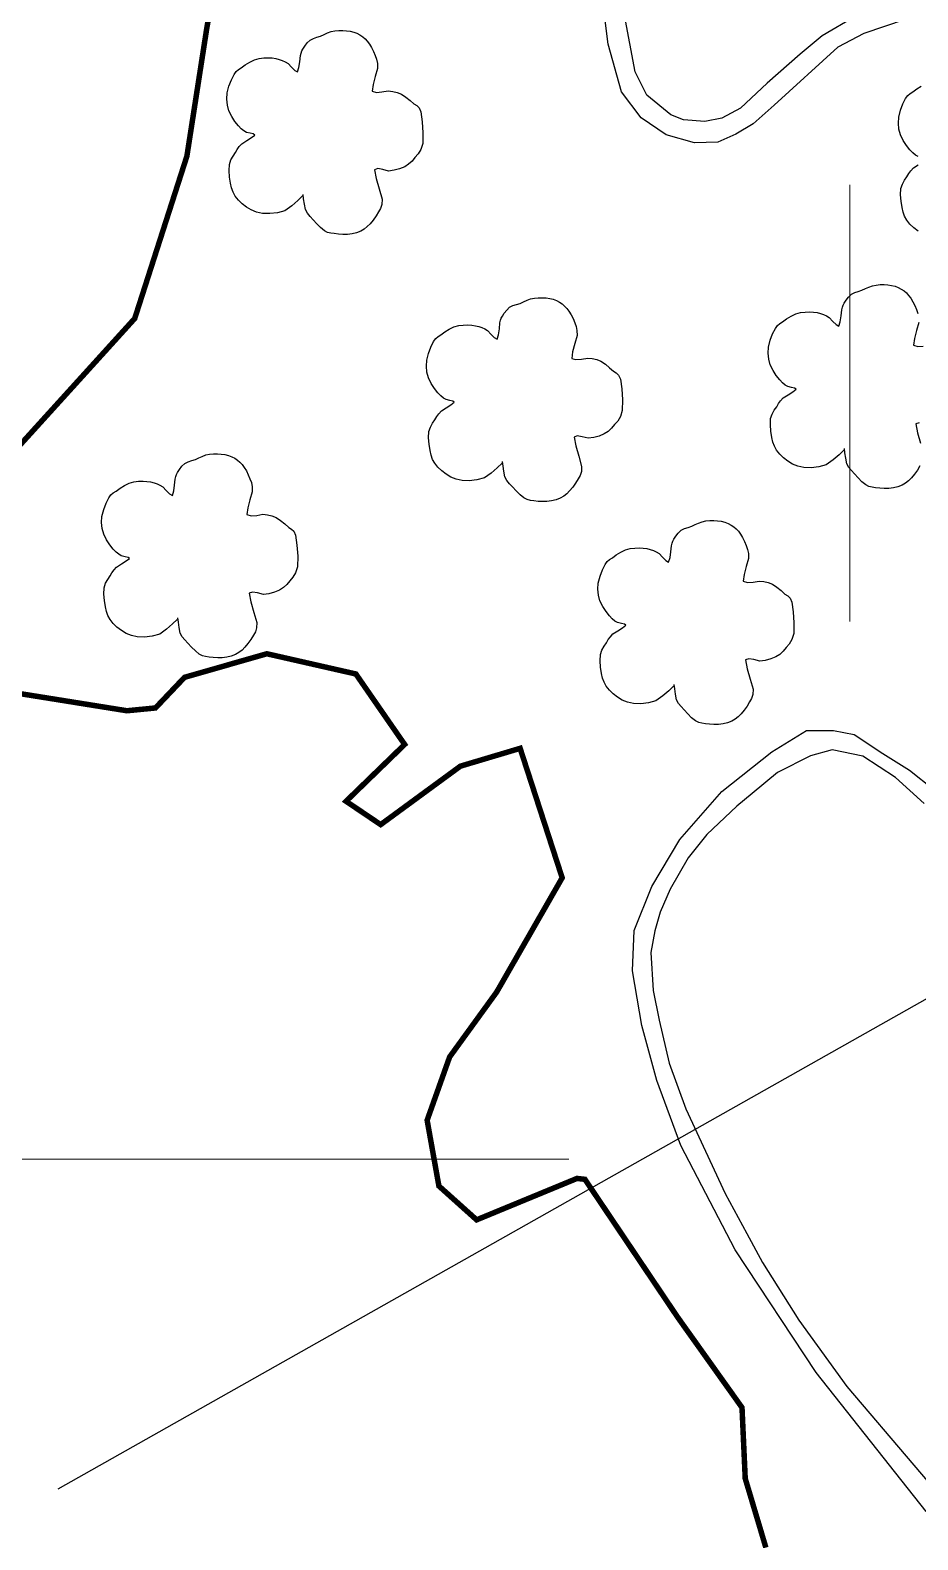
# Model space of a CAD drawing. Extents: x 731744 to 734894, y 7816585 to 7821040.
# Drawn here: x 732776.3 to 733018.6, y 7817396.1 to 7817808.2 of the extents above; entities that cross this region are included whole.
import ezdxf

# ---------------------------------------------------------------- set-up
doc = ezdxf.new("R2010")
doc.units = 0
doc.header["$MEASUREMENT"] = 0
doc.linetypes.add('CONTINUO', pattern=[0])
for name, color, linetype in [('0114000005', 1, 'CONTINUOUS'), ('0114000005010', 5, 'CONTINUOUS'), ('0114000005013', 5, 'CONTINUOUS'), ('CORREGO', 174, 'CONTINUO')]:
    doc.layers.add(name, color=color, linetype=linetype)
for name, color, linetype, lineweight in [('MALHA', 8, 'CONTINUOUS', 9), ('MATO', 3, 'CONTINUOUS', 25), ('REDE_ELETRICA', 6, 'CONTINUOUS', 25)]:
    doc.layers.add(name, color=color, linetype=linetype, lineweight=lineweight)
doc.linetypes.add('CERCA1', pattern='A,0.25,-0.1,[133,ltypeshp.shx,S=0.1,R=0,X=-0.1,Y=0],-0.1,1', length=1.45)

msp = doc.modelspace()

# ---------------------------------------------------------------- linework, layer by layer
at = {"layer": '0114000005', "linetype": 'Continuous'}
for points in [[(733015.15, 7817811.11), (733003.82, 7817807.33), (732996.73, 7817803.55), (732979.34, 7817787.76), (732973.61, 7817782.61), (732968.92, 7817779.87), (732964, 7817777.69), (732957.6, 7817777.47), (732949.93, 7817779.64), (732943.06, 7817784.33), (732937.69, 7817791.43), (732934.02, 7817804.36), (732931.85, 7817821.75)], [(733020.91, 7817403.88), (732990.87, 7817441.78), (732968.7, 7817475.32), (732953.9, 7817503.72), (732947.32, 7817521.52), (732943.24, 7817536.54), (732940.74, 7817551.49), (732941.17, 7817562.43), (732945.96, 7817574.44), (732953.61, 7817587.32), (732965.13, 7817600.4), (732978.71, 7817611.2), (732988.22, 7817617.07), (732995.59, 7817617.07), (733001.24, 7817615.99), (733009.04, 7817610.77), (733016.33, 7817606.2), (733022.98, 7817600.9)]]:
    msp.add_lwpolyline(points, dxfattribs=at)
at = {"layer": '0114000005010', "linetype": 'Continuous', "flags": 128}
msp.add_lwpolyline([(733001.45, 7817811.94), (732992.49, 7817806.69), (732986.44, 7817801.7), (732977.48, 7817793.75), (732970.16, 7817786.9), (732965.12, 7817784.2), (732960.45, 7817783.3), (732954.62, 7817783.77), (732951.12, 7817785.15), (732944.65, 7817790.46), (732941.46, 7817796.87), (732938.55, 7817812.36)], dxfattribs=at)
at = {"layer": '0114000005013', "linetype": 'Continuous', "flags": 128}
msp.add_lwpolyline([(733020.28, 7817597.1), (733012.49, 7817604.26), (733003.55, 7817610.05), (732995.19, 7817611.77), (732989.29, 7817610.11), (732980.29, 7817605.58), (732973.41, 7817599.85), (732969.17, 7817596.41), (732960.98, 7817588.62), (732955.88, 7817582.26), (732951.01, 7817573.72), (732948.26, 7817567.48), (732946.83, 7817562.32), (732945.68, 7817556.42), (732946.37, 7817546.11), (732947.98, 7817537.97), (732950.67, 7817526.22), (732955.25, 7817513.73), (732966.02, 7817490.7), (732971.87, 7817479.76), (732976.16, 7817471.79), (732986.08, 7817456.09), (732999.2, 7817437.99), (733035.75, 7817395.02)], dxfattribs=at)
at = {"layer": 'CORREGO', "color": 174, "linetype": 'CONTINUO', "const_width": 1.5}
for points in [[(732770.52, 7817691.71), (732789.76, 7817712.93), (732804.8, 7817729.52), (732819.04, 7817773.82), (732824.48, 7817808.81), (732834.6, 7817865.47)], [(732977.11, 7817394), (732971.47, 7817412.87), (732970.59, 7817432.23), (732953, 7817456.92), (732927.71, 7817494.53), (732925.53, 7817494.77), (732898.14, 7817483.47), (732887.84, 7817492.71), (732884.63, 7817510.66), (732890.77, 7817527.93), (732903.62, 7817545.66), (732921.5, 7817576.84), (732910.02, 7817612.18), (732893.71, 7817607.31), (732871.94, 7817591.36), (732862.5, 7817597.73), (732878.49, 7817613.24), (732875.17, 7817618.02), (732865.17, 7817632.48), (732840.86, 7817638), (732818.4, 7817631.56), (732810.46, 7817623.2), (732802.67, 7817622.44), (732770.26, 7817627.63)]]:
    msp.add_lwpolyline(points, dxfattribs=at)
at = {"layer": 'MALHA', "color": 8}
for points in [[(733000, 7817766.01), (733000, 7817646.76)], [(731894.06, 7817500), (732923.29, 7817500)]]:
    msp.add_lwpolyline(points, dxfattribs=at)
at = {"layer": 'MATO', "color": 94, "linetype": 'CONTINUO'}
for points in [[(732850.61, 7817762.96, -629.98), (732849.31, 7817761.7, -629.98), (732847.67, 7817760.27, -629.98), (732845.8, 7817758.93, -629.98), (732843.76, 7817758.37, -629.98), (732841.68, 7817758.15, -629.98), (732839.69, 7817758.22, -629.98), (732838.07, 7817758.57, -629.98), (732836.62, 7817759.15, -629.98), (732835.34, 7817759.92, -629.98), (732834.14, 7817760.82, -629.98), (732833.1, 7817761.84, -629.98), (732832.25, 7817762.95, -629.98), (732831.66, 7817764, -629.98), (732831.25, 7817765.14, -629.98), (732830.97, 7817766.43, -629.98), (732830.7, 7817768.13, -629.98), (732830.57, 7817769.89, -629.98), (732830.63, 7817771.56, -629.98), (732831.05, 7817772.8, -629.98), (732831.63, 7817773.87, -629.98), (732832.29, 7817774.81, -629.98), (732832.79, 7817775.66, -629.98), (732833.35, 7817776.45, -629.98), (732834.05, 7817777.2, -629.98), (732835.4, 7817778.08, -629.98), (732836.66, 7817778.9, -629.98), (732837.57, 7817779.59, -629.98), (732837.17, 7817779.88, -629.98), (732836.36, 7817780.08, -629.98), (732835.33, 7817780.3, -629.98), (732834.61, 7817780.73, -629.98), (732833.88, 7817781.33, -629.98), (732833.12, 7817782.13, -629.98), (732832.17, 7817783.31, -629.98), (732831.28, 7817784.69, -629.98), (732830.52, 7817786.22, -629.98), (732830.12, 7817787.78, -629.98), (732829.96, 7817789.42, -629.98), (732830.06, 7817791.09, -629.98), (732830.53, 7817792.93, -629.98), (732831.18, 7817794.66, -629.98), (732831.93, 7817796.16, -629.98), (732832.5, 7817796.95, -629.98), (732833.14, 7817797.51, -629.98), (732833.9, 7817797.98, -629.98), (732834.99, 7817798.77, -629.98), (732836.2, 7817799.53, -629.98), (732837.49, 7817800.17, -629.98), (732838.77, 7817800.49, -629.98), (732840.04, 7817800.65, -629.98), (732841.25, 7817800.68, -629.98), (732842.34, 7817800.63, -629.98), (732843.34, 7817800.48, -629.98), (732844.27, 7817800.25, -629.98), (732845.09, 7817799.98, -629.98), (732845.87, 7817799.62, -629.98), (732846.65, 7817799.15, -629.98), (732847.59, 7817798.11, -629.98), (732848.49, 7817797.24, -629.98), (732849.26, 7817796.82, -629.98), (732849.64, 7817798.01, -629.98), (732849.88, 7817799.61, -629.98), (732850.04, 7817801.27, -629.98), (732850.21, 7817801.99, -629.98), (732850.41, 7817802.54, -629.98), (732850.71, 7817803.05, -629.98), (732851.23, 7817803.9, -629.98), (732851.89, 7817804.75, -629.98), (732852.66, 7817805.52, -629.98), (732853.57, 7817805.95, -629.98), (732854.55, 7817806.28, -629.98), (732855.56, 7817806.58, -629.98), (732856.49, 7817807.04, -629.98), (732857.43, 7817807.47, -629.98), (732858.39, 7817807.84, -629.98), (732859.44, 7817808.03, -629.98), (732860.51, 7817808.13, -629.98), (732861.58, 7817808.13, -629.98), (732862.62, 7817808.08, -629.98), (732863.63, 7817807.93, -629.98), (732864.6, 7817807.7, -629.98), (732865.48, 7817807.36, -629.98), (732866.3, 7817806.92, -629.98), (732867.05, 7817806.41, -629.98), (732867.7, 7817805.85, -629.98), (732868.3, 7817805.2, -629.98), (732868.86, 7817804.44, -629.98), (732869.46, 7817803.49, -629.98), (732870, 7817802.43, -629.98), (732870.46, 7817801.3, -629.98), (732870.83, 7817800.29, -629.98), (732871.05, 7817799.15, -629.98), (732871.08, 7817797.8, -629.98), (732870.44, 7817795.58, -629.98), (732869.86, 7817793.39, -629.98), (732869.63, 7817791.57, -629.98), (732870.77, 7817791.25, -629.98), (732872.3, 7817791.36, -629.98), (732874, 7817791.63, -629.98), (732875.26, 7817791.49, -629.98), (732876.46, 7817791.21, -629.98), (732877.61, 7817790.77, -629.98), (732878.84, 7817789.95, -629.98), (732879.99, 7817789.02, -629.98), (732881.02, 7817788.07, -629.98), (732881.81, 7817787.63, -629.98), (732882.44, 7817787, -629.98), (732882.91, 7817785.91, -629.98), (732883.29, 7817783.21, -629.98), (732883.48, 7817780.21, -629.98), (732883.42, 7817777.33, -629.98), (732882.91, 7817775.69, -629.98), (732882.19, 7817774.45, -629.98), (732881.31, 7817773.48, -629.98), (732880.5, 7817772.48, -629.98), (732879.58, 7817771.63, -629.98), (732878.52, 7817770.92, -629.98), (732877.12, 7817770.37, -629.98), (732875.63, 7817769.98, -629.98), (732874.12, 7817769.75, -629.98), (732872.51, 7817770.18, -629.98), (732871.15, 7817770.42, -629.98), (732870.26, 7817770.09, -629.98), (732870.73, 7817767.71, -629.98), (732871.53, 7817764.87, -629.98), (732872.32, 7817762.07, -629.98), (732872.26, 7817760.64, -629.98), (732871.92, 7817759.56, -629.98), (732871.38, 7817758.66, -629.98), (732870.7, 7817757.5, -629.98), (732869.91, 7817756.4, -629.98), (732869.06, 7817755.4, -629.98), (732868.28, 7817754.59, -629.98), (732867.44, 7817753.91, -629.98), (732866.51, 7817753.36, -629.98), (732865.37, 7817752.94, -629.98), (732864.14, 7817752.65, -629.98), (732862.88, 7817752.47, -629.98), (732861.64, 7817752.45, -629.98), (732860.43, 7817752.53, -629.98), (732859.29, 7817752.69, -629.98), (732858.35, 7817752.8, -629.98), (732857.47, 7817753.03, -629.98), (732856.59, 7817753.46, -629.98), (732855.54, 7817754.34, -629.98), (732854.49, 7817755.38, -629.98), (732853.5, 7817756.49, -629.98), (732852.67, 7817757.35, -629.98), (732851.96, 7817758.24, -629.98), (732851.4, 7817759.23, -629.98), (732851.11, 7817760.73, -629.98), (732850.92, 7817762.18, -629.98), (732850.76, 7817763.38, -629.98)], [(733018.65, 7817773.71, -629.98), (733017.93, 7817774.14, -629.98), (733017.2, 7817774.73, -629.98), (733016.44, 7817775.54, -629.98), (733015.49, 7817776.72, -629.98), (733014.6, 7817778.1, -629.98), (733013.84, 7817779.63, -629.98), (733013.44, 7817781.19, -629.98), (733013.28, 7817782.82, -629.98), (733013.37, 7817784.5, -629.98), (733013.85, 7817786.34, -629.98), (733014.5, 7817788.07, -629.98), (733015.25, 7817789.57, -629.98), (733015.82, 7817790.36, -629.98), (733016.46, 7817790.92, -629.98), (733017.22, 7817791.39, -629.98), (733018.3, 7817792.18, -629.98), (733019.52, 7817792.94, -629.98)], [(733018.66, 7817753.32, -629.98), (733017.46, 7817754.23, -629.98), (733016.42, 7817755.25, -629.98), (733015.57, 7817756.36, -629.98), (733014.98, 7817757.41, -629.98), (733014.57, 7817758.55, -629.98), (733014.29, 7817759.84, -629.98), (733014.02, 7817761.54, -629.98), (733013.89, 7817763.3, -629.98), (733013.94, 7817764.97, -629.98), (733014.37, 7817766.21, -629.98), (733014.95, 7817767.28, -629.98), (733015.61, 7817768.22, -629.98), (733016.1, 7817769.07, -629.98), (733016.67, 7817769.86, -629.98), (733017.37, 7817770.61, -629.98), (733018.72, 7817771.49, -629.98)], [(732905.08, 7817690.03, -629.98), (732903.78, 7817688.77, -629.98), (732902.14, 7817687.34, -629.98), (732900.27, 7817686, -629.98), (732898.23, 7817685.44, -629.98), (732896.15, 7817685.21, -629.98), (732894.16, 7817685.29, -629.98), (732892.54, 7817685.64, -629.98), (732891.09, 7817686.22, -629.98), (732889.81, 7817686.98, -629.98), (732888.61, 7817687.89, -629.98), (732887.57, 7817688.91, -629.98), (732886.72, 7817690.02, -629.98), (732886.14, 7817691.07, -629.98), (732885.72, 7817692.21, -629.98), (732885.44, 7817693.5, -629.98), (732885.17, 7817695.2, -629.98), (732885.04, 7817696.96, -629.98), (732885.1, 7817698.63, -629.98), (732885.52, 7817699.87, -629.98), (732886.1, 7817700.94, -629.98), (732886.76, 7817701.88, -629.98), (732887.26, 7817702.73, -629.98), (732887.82, 7817703.52, -629.98), (732888.52, 7817704.27, -629.98), (732889.87, 7817705.15, -629.98), (732891.13, 7817705.97, -629.98), (732892.04, 7817706.66, -629.98), (732891.64, 7817706.95, -629.98), (732890.83, 7817707.15, -629.98), (732889.8, 7817707.37, -629.98), (732889.08, 7817707.8, -629.98), (732888.35, 7817708.39, -629.98), (732887.59, 7817709.2, -629.98), (732886.65, 7817710.38, -629.98), (732885.75, 7817711.76, -629.98), (732884.99, 7817713.29, -629.98), (732884.59, 7817714.85, -629.98), (732884.43, 7817716.48, -629.98), (732884.53, 7817718.16, -629.98), (732885, 7817720, -629.98), (732885.65, 7817721.73, -629.98), (732886.4, 7817723.23, -629.98), (732886.97, 7817724.02, -629.98), (732887.61, 7817724.58, -629.98), (732888.37, 7817725.05, -629.98), (732889.46, 7817725.84, -629.98), (732890.67, 7817726.6, -629.98), (732891.96, 7817727.24, -629.98), (732893.24, 7817727.56, -629.98), (732894.51, 7817727.72, -629.98), (732895.73, 7817727.75, -629.98), (732896.81, 7817727.69, -629.98), (732897.81, 7817727.55, -629.98), (732898.74, 7817727.32, -629.98), (732899.56, 7817727.05, -629.98), (732900.34, 7817726.69, -629.98), (732901.12, 7817726.22, -629.98), (732902.07, 7817725.18, -629.98), (732902.96, 7817724.3, -629.98), (732903.73, 7817723.89, -629.98), (732904.11, 7817725.08, -629.98), (732904.35, 7817726.68, -629.98), (732904.51, 7817728.34, -629.98), (732904.68, 7817729.06, -629.98), (732904.88, 7817729.61, -629.98), (732905.18, 7817730.12, -629.98), (732905.7, 7817730.97, -629.98), (732906.36, 7817731.82, -629.98), (732907.13, 7817732.59, -629.98), (732908.04, 7817733.02, -629.98), (732909.02, 7817733.35, -629.98), (732910.03, 7817733.65, -629.98), (732910.96, 7817734.11, -629.98), (732911.9, 7817734.54, -629.98), (732912.87, 7817734.91, -629.98), (732913.92, 7817735.1, -629.98), (732914.98, 7817735.2, -629.98), (732916.05, 7817735.2, -629.98), (732917.1, 7817735.14, -629.98), (732918.11, 7817735, -629.98), (732919.07, 7817734.77, -629.98), (732919.95, 7817734.43, -629.98), (732920.77, 7817733.99, -629.98), (732921.52, 7817733.48, -629.98), (732922.17, 7817732.92, -629.98), (732922.77, 7817732.27, -629.98), (732923.34, 7817731.51, -629.98), (732923.93, 7817730.55, -629.98), (732924.47, 7817729.5, -629.98), (732924.93, 7817728.37, -629.98), (732925.3, 7817727.36, -629.98), (732925.52, 7817726.22, -629.98), (732925.55, 7817724.87, -629.98), (732924.91, 7817722.65, -629.98), (732924.33, 7817720.46, -629.98), (732924.1, 7817718.64, -629.98), (732925.24, 7817718.32, -629.98), (732926.77, 7817718.43, -629.98), (732928.47, 7817718.7, -629.98), (732929.73, 7817718.56, -629.98), (732930.93, 7817718.28, -629.98), (732932.08, 7817717.83, -629.98), (732933.31, 7817717.02, -629.98), (732934.46, 7817716.09, -629.98), (732935.49, 7817715.14, -629.98), (732936.28, 7817714.7, -629.98), (732936.91, 7817714.07, -629.98), (732937.38, 7817712.98, -629.98), (732937.76, 7817710.28, -629.98), (732937.95, 7817707.28, -629.98), (732937.89, 7817704.39, -629.98), (732937.38, 7817702.76, -629.98), (732936.66, 7817701.52, -629.98), (732935.79, 7817700.55, -629.98), (732934.98, 7817699.55, -629.98), (732934.06, 7817698.7, -629.98), (732932.99, 7817697.99, -629.98), (732931.6, 7817697.44, -629.98), (732930.1, 7817697.05, -629.98), (732928.59, 7817696.82, -629.98), (732926.98, 7817697.25, -629.98), (732925.62, 7817697.49, -629.98), (732924.73, 7817697.16, -629.98), (732925.2, 7817694.77, -629.98), (732926, 7817691.94, -629.98), (732926.79, 7817689.14, -629.98), (732926.73, 7817687.71, -629.98), (732926.4, 7817686.63, -629.98), (732925.85, 7817685.73, -629.98), (732925.17, 7817684.57, -629.98), (732924.38, 7817683.47, -629.98), (732923.53, 7817682.46, -629.98), (732922.75, 7817681.66, -629.98), (732921.91, 7817680.98, -629.98), (732920.98, 7817680.43, -629.98), (732919.84, 7817680.01, -629.98), (732918.61, 7817679.71, -629.98), (732917.35, 7817679.54, -629.98), (732916.11, 7817679.52, -629.98), (732914.9, 7817679.6, -629.98), (732913.76, 7817679.76, -629.98), (732912.83, 7817679.87, -629.98), (732911.94, 7817680.1, -629.98), (732911.06, 7817680.52, -629.98), (732910.01, 7817681.41, -629.98), (732908.96, 7817682.45, -629.98), (732907.97, 7817683.56, -629.98), (732907.14, 7817684.42, -629.98), (732906.43, 7817685.31, -629.98), (732905.87, 7817686.3, -629.98), (732905.59, 7817687.8, -629.98), (732905.39, 7817689.25, -629.98), (732905.23, 7817690.45, -629.98)], [(732998.39, 7817693.59, -629.98), (732997.09, 7817692.33, -629.98), (732995.45, 7817690.9, -629.98), (732993.58, 7817689.56, -629.98), (732991.54, 7817689, -629.98), (732989.46, 7817688.77, -629.98), (732987.47, 7817688.85, -629.98), (732985.85, 7817689.2, -629.98), (732984.4, 7817689.78, -629.98), (732983.12, 7817690.54, -629.98), (732981.92, 7817691.45, -629.98), (732980.88, 7817692.47, -629.98), (732980.03, 7817693.58, -629.98), (732979.44, 7817694.63, -629.98), (732979.03, 7817695.77, -629.98), (732978.75, 7817697.06, -629.98), (732978.48, 7817698.76, -629.98), (732978.35, 7817700.52, -629.98), (732978.41, 7817702.19, -629.98), (732978.83, 7817703.43, -629.98), (732979.41, 7817704.5, -629.98), (732980.07, 7817705.43, -629.98), (732980.57, 7817706.29, -629.98), (732981.13, 7817707.08, -629.98), (732981.83, 7817707.83, -629.98), (732983.18, 7817708.71, -629.98), (732984.44, 7817709.53, -629.98), (732985.35, 7817710.22, -629.98), (732984.95, 7817710.51, -629.98), (732984.14, 7817710.71, -629.98), (732983.11, 7817710.93, -629.98), (732982.39, 7817711.36, -629.98), (732981.66, 7817711.95, -629.98), (732980.9, 7817712.76, -629.98), (732979.96, 7817713.94, -629.98), (732979.06, 7817715.32, -629.98), (732978.3, 7817716.85, -629.98), (732977.9, 7817718.41, -629.98), (732977.74, 7817720.04, -629.98), (732977.84, 7817721.72, -629.98), (732978.31, 7817723.56, -629.98), (732978.96, 7817725.29, -629.98), (732979.71, 7817726.79, -629.98), (732980.28, 7817727.58, -629.98), (732980.92, 7817728.14, -629.98), (732981.68, 7817728.61, -629.98), (732982.77, 7817729.4, -629.98), (732983.98, 7817730.16, -629.98), (732985.27, 7817730.8, -629.98), (732986.55, 7817731.12, -629.98), (732987.82, 7817731.28, -629.98), (732989.03, 7817731.31, -629.98), (732990.12, 7817731.25, -629.98), (732991.12, 7817731.11, -629.98), (732992.05, 7817730.88, -629.98), (732992.87, 7817730.61, -629.98), (732993.65, 7817730.25, -629.98), (732994.43, 7817729.78, -629.98), (732995.37, 7817728.74, -629.98), (732996.27, 7817727.86, -629.98), (732997.04, 7817727.44, -629.98), (732997.42, 7817728.64, -629.98), (732997.66, 7817730.24, -629.98), (732997.82, 7817731.9, -629.98), (732997.99, 7817732.62, -629.98), (732998.19, 7817733.17, -629.98), (732998.49, 7817733.68, -629.98), (732999.01, 7817734.53, -629.98), (732999.67, 7817735.38, -629.98), (733000.44, 7817736.15, -629.98), (733001.35, 7817736.58, -629.98), (733002.33, 7817736.91, -629.98), (733003.34, 7817737.21, -629.98), (733004.27, 7817737.67, -629.98), (733005.21, 7817738.1, -629.98), (733006.18, 7817738.47, -629.98), (733007.22, 7817738.66, -629.98), (733008.29, 7817738.76, -629.98), (733009.36, 7817738.76, -629.98), (733010.41, 7817738.7, -629.98), (733011.41, 7817738.56, -629.98), (733012.38, 7817738.33, -629.98), (733013.26, 7817737.99, -629.98), (733014.08, 7817737.55, -629.98), (733014.83, 7817737.04, -629.98), (733015.48, 7817736.48, -629.98), (733016.08, 7817735.83, -629.98), (733016.64, 7817735.07, -629.98), (733017.24, 7817734.11, -629.98), (733017.78, 7817733.06, -629.98), (733018.24, 7817731.93, -629.98), (733018.61, 7817730.92, -629.98)], [(733018.86, 7817728.43, -629.98), (733018.22, 7817726.21, -629.98), (733017.64, 7817724.02, -629.98), (733017.41, 7817722.2, -629.98), (733018.55, 7817721.88, -629.98), (733020.08, 7817721.99, -629.98)], [(733018.93, 7817701.05, -629.98), (733018.04, 7817700.72, -629.98), (733018.51, 7817698.33, -629.98), (733019.31, 7817695.5, -629.98)], [(733019.16, 7817689.29, -629.98), (733018.48, 7817688.13, -629.98), (733017.69, 7817687.03, -629.98), (733016.84, 7817686.02, -629.98), (733016.06, 7817685.21, -629.98), (733015.22, 7817684.54, -629.98), (733014.29, 7817683.99, -629.98), (733013.15, 7817683.57, -629.98), (733011.92, 7817683.27, -629.98), (733010.66, 7817683.1, -629.98), (733009.42, 7817683.08, -629.98), (733008.21, 7817683.16, -629.98), (733007.07, 7817683.32, -629.98), (733006.13, 7817683.43, -629.98), (733005.25, 7817683.66, -629.98), (733004.37, 7817684.08, -629.98), (733003.32, 7817684.97, -629.98), (733002.27, 7817686.01, -629.98), (733001.28, 7817687.12, -629.98), (733000.45, 7817687.98, -629.98), (732999.74, 7817688.87, -629.98), (732999.18, 7817689.86, -629.98), (732998.9, 7817691.36, -629.98), (732998.7, 7817692.81, -629.98), (732998.54, 7817694.01, -629.98)], [(732816.42, 7817647.39, -629.98), (732815.11, 7817646.13, -629.98), (732813.48, 7817644.69, -629.98), (732811.61, 7817643.35, -629.98), (732809.57, 7817642.79, -629.98), (732807.49, 7817642.57, -629.98), (732805.5, 7817642.65, -629.98), (732803.88, 7817643, -629.98), (732802.43, 7817643.57, -629.98), (732801.15, 7817644.34, -629.98), (732799.95, 7817645.24, -629.98), (732798.91, 7817646.27, -629.98), (732798.06, 7817647.37, -629.98), (732797.47, 7817648.42, -629.98), (732797.06, 7817649.57, -629.98), (732796.78, 7817650.85, -629.98), (732796.51, 7817652.55, -629.98), (732796.38, 7817654.31, -629.98), (732796.44, 7817655.99, -629.98), (732796.86, 7817657.23, -629.98), (732797.44, 7817658.29, -629.98), (732798.1, 7817659.23, -629.98), (732798.59, 7817660.08, -629.98), (732799.16, 7817660.87, -629.98), (732799.86, 7817661.63, -629.98), (732801.21, 7817662.51, -629.98), (732802.47, 7817663.32, -629.98), (732803.38, 7817664.01, -629.98), (732802.98, 7817664.3, -629.98), (732802.17, 7817664.5, -629.98), (732801.14, 7817664.73, -629.98), (732800.42, 7817665.15, -629.98), (732799.69, 7817665.75, -629.98), (732798.93, 7817666.55, -629.98), (732797.98, 7817667.74, -629.98), (732797.09, 7817669.12, -629.98), (732796.33, 7817670.64, -629.98), (732795.93, 7817672.21, -629.98), (732795.77, 7817673.84, -629.98), (732795.86, 7817675.51, -629.98), (732796.34, 7817677.35, -629.98), (732796.99, 7817679.09, -629.98), (732797.74, 7817680.59, -629.98), (732798.31, 7817681.37, -629.98), (732798.95, 7817681.94, -629.98), (732799.71, 7817682.4, -629.98), (732800.79, 7817683.2, -629.98), (732802.01, 7817683.95, -629.98), (732803.3, 7817684.6, -629.98), (732804.58, 7817684.92, -629.98), (732805.85, 7817685.07, -629.98), (732807.06, 7817685.1, -629.98), (732808.15, 7817685.05, -629.98), (732809.15, 7817684.9, -629.98), (732810.08, 7817684.67, -629.98), (732810.9, 7817684.41, -629.98), (732811.68, 7817684.05, -629.98), (732812.46, 7817683.57, -629.98), (732813.4, 7817682.53, -629.98), (732814.3, 7817681.66, -629.98), (732815.07, 7817681.24, -629.98), (732815.45, 7817682.44, -629.98), (732815.69, 7817684.04, -629.98), (732815.85, 7817685.69, -629.98), (732816.02, 7817686.42, -629.98), (732816.22, 7817686.97, -629.98), (732816.52, 7817687.47, -629.98), (732817.04, 7817688.32, -629.98), (732817.69, 7817689.17, -629.98), (732818.47, 7817689.94, -629.98), (732819.38, 7817690.37, -629.98), (732820.36, 7817690.71, -629.98), (732821.37, 7817691.01, -629.98), (732822.3, 7817691.46, -629.98), (732823.24, 7817691.89, -629.98), (732824.2, 7817692.26, -629.98), (732825.25, 7817692.46, -629.98), (732826.32, 7817692.55, -629.98), (732827.39, 7817692.55, -629.98), (732828.43, 7817692.5, -629.98), (732829.44, 7817692.36, -629.98), (732830.4, 7817692.12, -629.98), (732831.29, 7817691.78, -629.98), (732832.11, 7817691.35, -629.98), (732832.86, 7817690.83, -629.98), (732833.51, 7817690.28, -629.98), (732834.11, 7817689.63, -629.98), (732834.67, 7817688.87, -629.98), (732835.27, 7817687.91, -629.98), (732835.81, 7817686.85, -629.98), (732836.27, 7817685.72, -629.98), (732836.64, 7817684.71, -629.98), (732836.86, 7817683.58, -629.98), (732836.89, 7817682.22, -629.98), (732836.25, 7817680, -629.98), (732835.67, 7817677.81, -629.98), (732835.44, 7817675.99, -629.98), (732836.58, 7817675.67, -629.98), (732838.11, 7817675.78, -629.98), (732839.81, 7817676.06, -629.98), (732841.07, 7817675.92, -629.98), (732842.27, 7817675.64, -629.98), (732843.42, 7817675.19, -629.98), (732844.64, 7817674.38, -629.98), (732845.8, 7817673.45, -629.98), (732846.83, 7817672.49, -629.98), (732847.62, 7817672.05, -629.98), (732848.25, 7817671.42, -629.98), (732848.72, 7817670.33, -629.98), (732849.1, 7817667.63, -629.98), (732849.29, 7817664.63, -629.98), (732849.23, 7817661.75, -629.98), (732848.72, 7817660.11, -629.98), (732848, 7817658.87, -629.98), (732847.12, 7817657.91, -629.98), (732846.31, 7817656.91, -629.98), (732845.39, 7817656.05, -629.98), (732844.33, 7817655.35, -629.98), (732842.93, 7817654.8, -629.98), (732841.44, 7817654.4, -629.98), (732839.93, 7817654.17, -629.98), (732838.32, 7817654.6, -629.98), (732836.96, 7817654.84, -629.98), (732836.07, 7817654.51, -629.98), (732836.54, 7817652.13, -629.98), (732837.34, 7817649.3, -629.98), (732838.13, 7817646.5, -629.98), (732838.07, 7817645.07, -629.98), (732837.73, 7817643.98, -629.98), (732837.19, 7817643.08, -629.98), (732836.51, 7817641.92, -629.98), (732835.72, 7817640.82, -629.98), (732834.87, 7817639.82, -629.98), (732834.09, 7817639.01, -629.98), (732833.25, 7817638.33, -629.98), (732832.32, 7817637.79, -629.98), (732831.17, 7817637.36, -629.98), (732829.95, 7817637.07, -629.98), (732828.69, 7817636.9, -629.98), (732827.45, 7817636.87, -629.98), (732826.24, 7817636.95, -629.98), (732825.1, 7817637.11, -629.98), (732824.16, 7817637.22, -629.98), (732823.28, 7817637.46, -629.98), (732822.4, 7817637.88, -629.98), (732821.35, 7817638.76, -629.98), (732820.3, 7817639.81, -629.98), (732819.31, 7817640.91, -629.98), (732818.48, 7817641.77, -629.98), (732817.77, 7817642.66, -629.98), (732817.21, 7817643.65, -629.98), (732816.92, 7817645.15, -629.98), (732816.73, 7817646.6, -629.98), (732816.57, 7817647.8, -629.98)], [(732951.91, 7817629.18, -629.98), (732950.6, 7817627.92, -629.98), (732948.97, 7817626.48, -629.98), (732947.1, 7817625.14, -629.98), (732945.06, 7817624.58, -629.98), (732942.98, 7817624.36, -629.98), (732940.99, 7817624.43, -629.98), (732939.37, 7817624.78, -629.98), (732937.92, 7817625.36, -629.98), (732936.63, 7817626.13, -629.98), (732935.44, 7817627.03, -629.98), (732934.4, 7817628.06, -629.98), (732933.54, 7817629.16, -629.98), (732932.96, 7817630.21, -629.98), (732932.55, 7817631.36, -629.98), (732932.27, 7817632.64, -629.98), (732932, 7817634.34, -629.98), (732931.87, 7817636.1, -629.98), (732931.92, 7817637.78, -629.98), (732932.35, 7817639.02, -629.98), (732932.93, 7817640.08, -629.98), (732933.59, 7817641.02, -629.98), (732934.08, 7817641.87, -629.98), (732934.65, 7817642.66, -629.98), (732935.35, 7817643.42, -629.98), (732936.69, 7817644.3, -629.98), (732937.96, 7817645.11, -629.98), (732938.86, 7817645.8, -629.98), (732938.47, 7817646.09, -629.98), (732937.65, 7817646.29, -629.98), (732936.62, 7817646.52, -629.98), (732935.91, 7817646.94, -629.98), (732935.18, 7817647.54, -629.98), (732934.42, 7817648.34, -629.98), (732933.47, 7817649.52, -629.98), (732932.58, 7817650.91, -629.98), (732931.82, 7817652.43, -629.98), (732931.42, 7817654, -629.98), (732931.26, 7817655.63, -629.98), (732931.35, 7817657.3, -629.98), (732931.83, 7817659.14, -629.98), (732932.48, 7817660.87, -629.98), (732933.23, 7817662.37, -629.98), (732933.8, 7817663.16, -629.98), (732934.43, 7817663.72, -629.98), (732935.2, 7817664.19, -629.98), (732936.28, 7817664.98, -629.98), (732937.5, 7817665.74, -629.98), (732938.78, 7817666.39, -629.98), (732940.07, 7817666.7, -629.98), (732941.33, 7817666.86, -629.98), (732942.55, 7817666.89, -629.98), (732943.63, 7817666.84, -629.98), (732944.64, 7817666.69, -629.98), (732945.56, 7817666.46, -629.98), (732946.39, 7817666.2, -629.98), (732947.17, 7817665.84, -629.98), (732947.95, 7817665.36, -629.98), (732948.89, 7817664.32, -629.98), (732949.79, 7817663.45, -629.98), (732950.56, 7817663.03, -629.98), (732950.94, 7817664.23, -629.98), (732951.18, 7817665.83, -629.98), (732951.34, 7817667.48, -629.98), (732951.51, 7817668.21, -629.98), (732951.71, 7817668.76, -629.98), (732952.01, 7817669.26, -629.98), (732952.53, 7817670.11, -629.98), (732953.18, 7817670.96, -629.98), (732953.96, 7817671.73, -629.98), (732954.87, 7817672.16, -629.98), (732955.85, 7817672.5, -629.98), (732956.86, 7817672.79, -629.98), (732957.79, 7817673.25, -629.98), (732958.73, 7817673.68, -629.98), (732959.69, 7817674.05, -629.98), (732960.74, 7817674.24, -629.98), (732961.81, 7817674.34, -629.98), (732962.88, 7817674.34, -629.98), (732963.92, 7817674.29, -629.98), (732964.93, 7817674.15, -629.98), (732965.89, 7817673.91, -629.98), (732966.78, 7817673.57, -629.98), (732967.59, 7817673.14, -629.98), (732968.34, 7817672.62, -629.98), (732969, 7817672.06, -629.98), (732969.6, 7817671.42, -629.98), (732970.16, 7817670.66, -629.98), (732970.75, 7817669.7, -629.98), (732971.29, 7817668.64, -629.98), (732971.75, 7817667.51, -629.98), (732972.12, 7817666.5, -629.98), (732972.35, 7817665.36, -629.98), (732972.38, 7817664.01, -629.98), (732971.74, 7817661.79, -629.98), (732971.16, 7817659.6, -629.98), (732970.93, 7817657.78, -629.98), (732972.06, 7817657.46, -629.98), (732973.6, 7817657.57, -629.98), (732975.3, 7817657.85, -629.98), (732976.56, 7817657.7, -629.98), (732977.76, 7817657.43, -629.98), (732978.91, 7817656.98, -629.98), (732980.13, 7817656.16, -629.98), (732981.28, 7817655.24, -629.98), (732982.32, 7817654.28, -629.98), (732983.11, 7817653.84, -629.98), (732983.74, 7817653.21, -629.98), (732984.2, 7817652.12, -629.98), (732984.59, 7817649.42, -629.98), (732984.78, 7817646.42, -629.98), (732984.72, 7817643.54, -629.98), (732984.21, 7817641.9, -629.98), (732983.48, 7817640.66, -629.98), (732982.61, 7817639.7, -629.98), (732981.8, 7817638.7, -629.98), (732980.88, 7817637.84, -629.98), (732979.82, 7817637.14, -629.98), (732978.42, 7817636.58, -629.98), (732976.93, 7817636.19, -629.98), (732975.42, 7817635.96, -629.98), (732973.8, 7817636.39, -629.98), (732972.45, 7817636.63, -629.98), (732971.56, 7817636.3, -629.98), (732972.03, 7817633.92, -629.98), (732972.82, 7817631.09, -629.98), (732973.62, 7817628.29, -629.98), (732973.56, 7817626.86, -629.98), (732973.22, 7817625.77, -629.98), (732972.67, 7817624.87, -629.98), (732972, 7817623.71, -629.98), (732971.21, 7817622.61, -629.98), (732970.36, 7817621.61, -629.98), (732969.57, 7817620.8, -629.98), (732968.73, 7817620.12, -629.98), (732967.81, 7817619.58, -629.98), (732966.66, 7817619.15, -629.98), (732965.44, 7817618.86, -629.98), (732964.18, 7817618.69, -629.98), (732962.94, 7817618.66, -629.98), (732961.73, 7817618.74, -629.98), (732960.59, 7817618.9, -629.98), (732959.65, 7817619.01, -629.98), (732958.77, 7817619.25, -629.98), (732957.89, 7817619.67, -629.98), (732956.84, 7817620.55, -629.98), (732955.79, 7817621.6, -629.98), (732954.8, 7817622.7, -629.98), (732953.97, 7817623.56, -629.98), (732953.26, 7817624.45, -629.98), (732952.7, 7817625.44, -629.98), (732952.41, 7817626.94, -629.98), (732952.22, 7817628.39, -629.98), (732952.06, 7817629.59, -629.98)]]:
    msp.add_polyline3d(points, dxfattribs=at)
at = {"layer": 'REDE_ELETRICA', "linetype": 'CERCA1', "ltscale": 20}
msp.add_lwpolyline([(733967.44, 7818079.4), (733877.18, 7818027.48), (733796.37, 7817982.14), (733719.15, 7817938.34), (733630.22, 7817888.5), (733544.45, 7817839.57), (733457.53, 7817790.4), (733369.77, 7817741.31), (733282.53, 7817691.43), (732783.85, 7817409.97)], dxfattribs=at)

doc.saveas('drawing.dxf')
